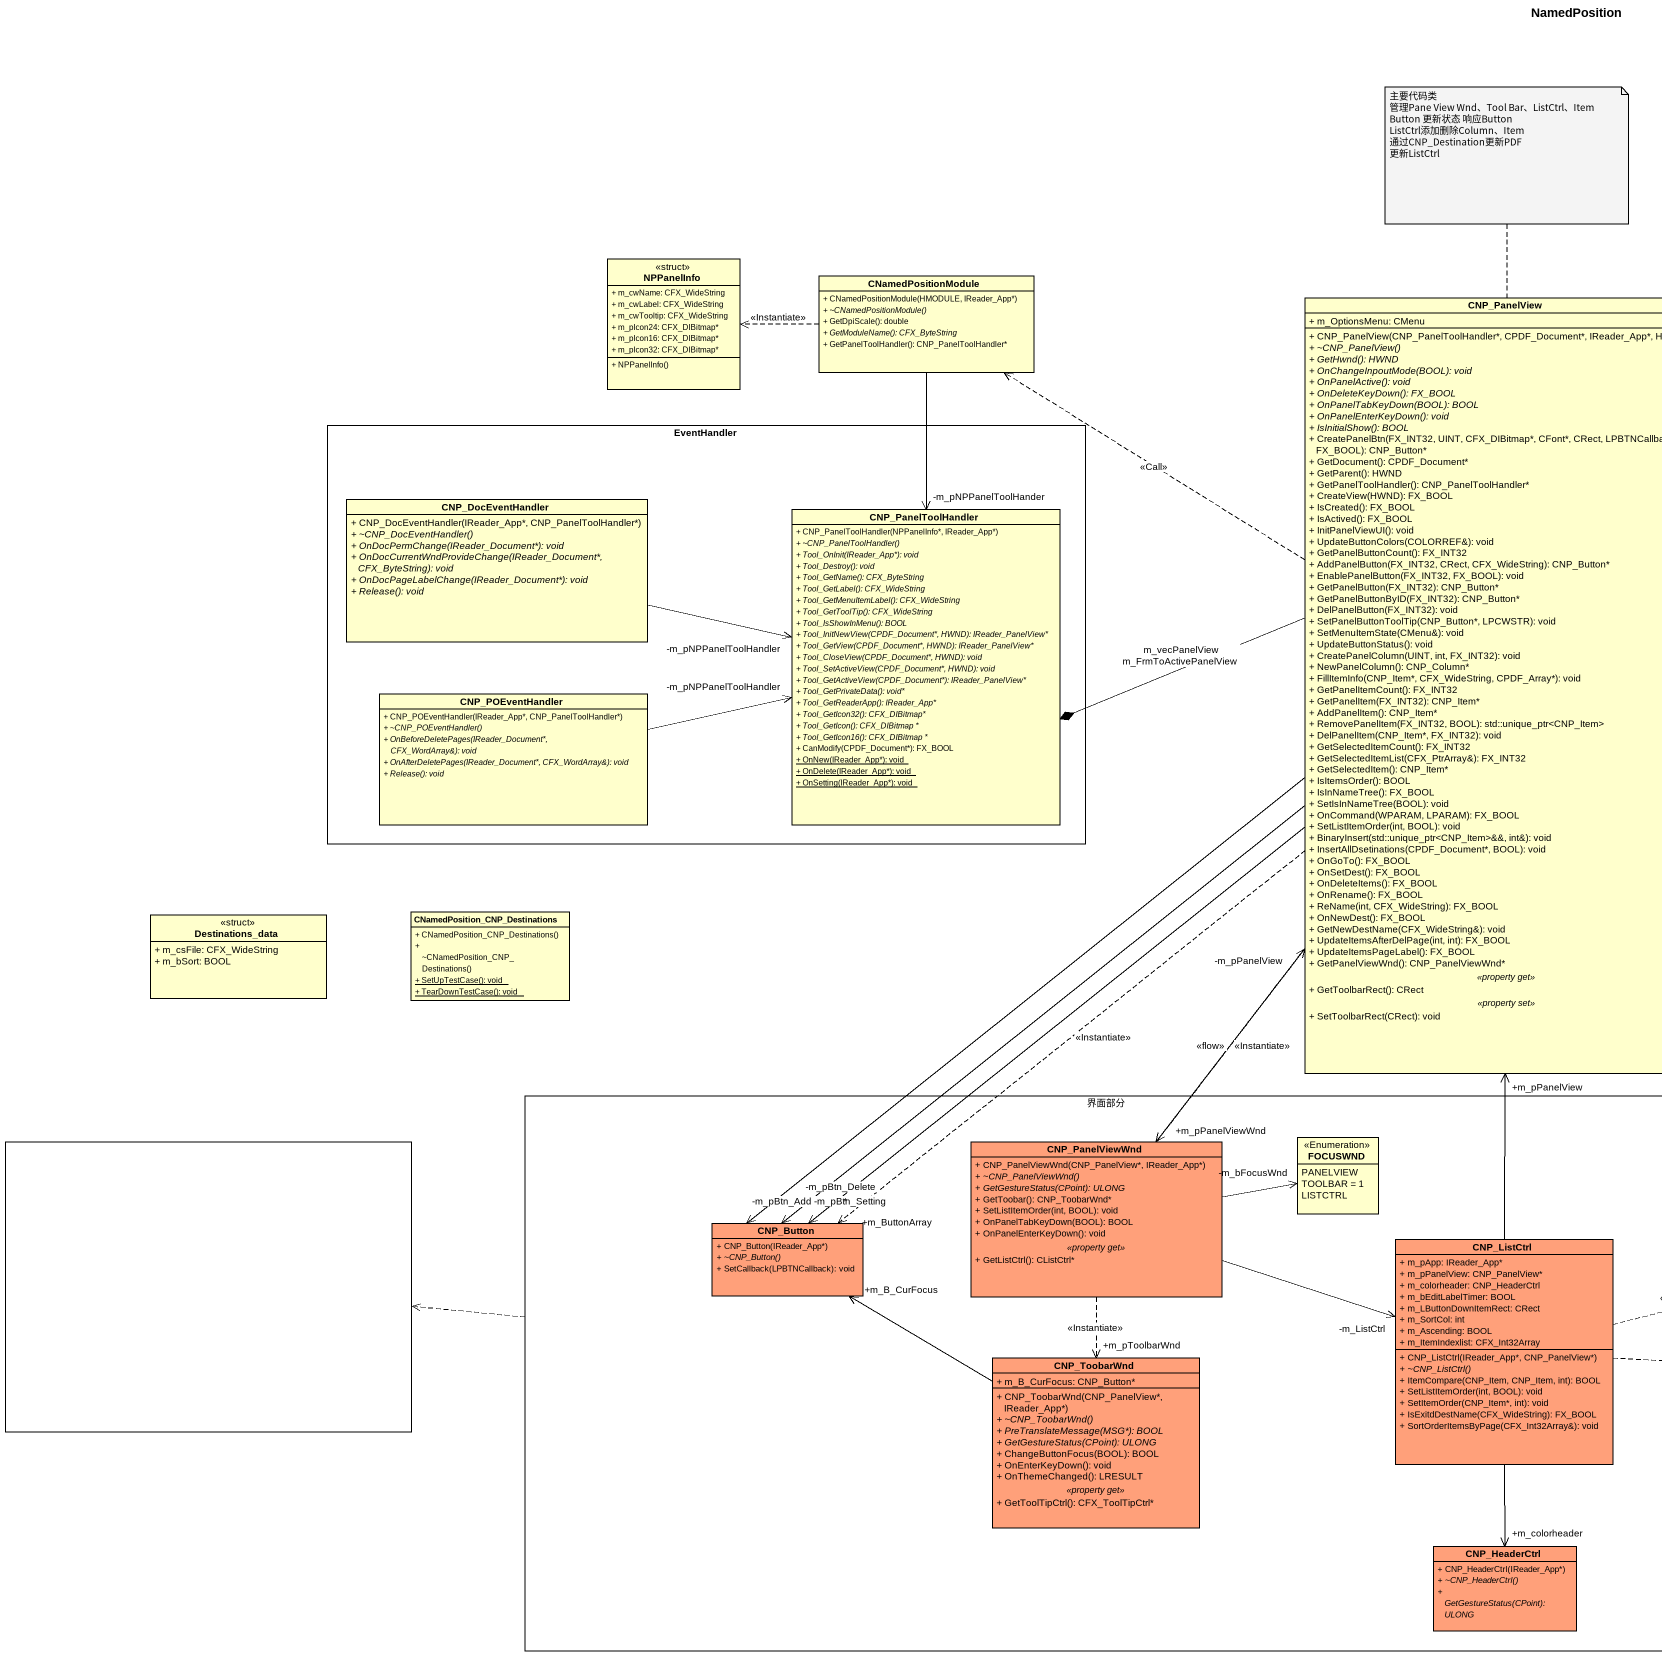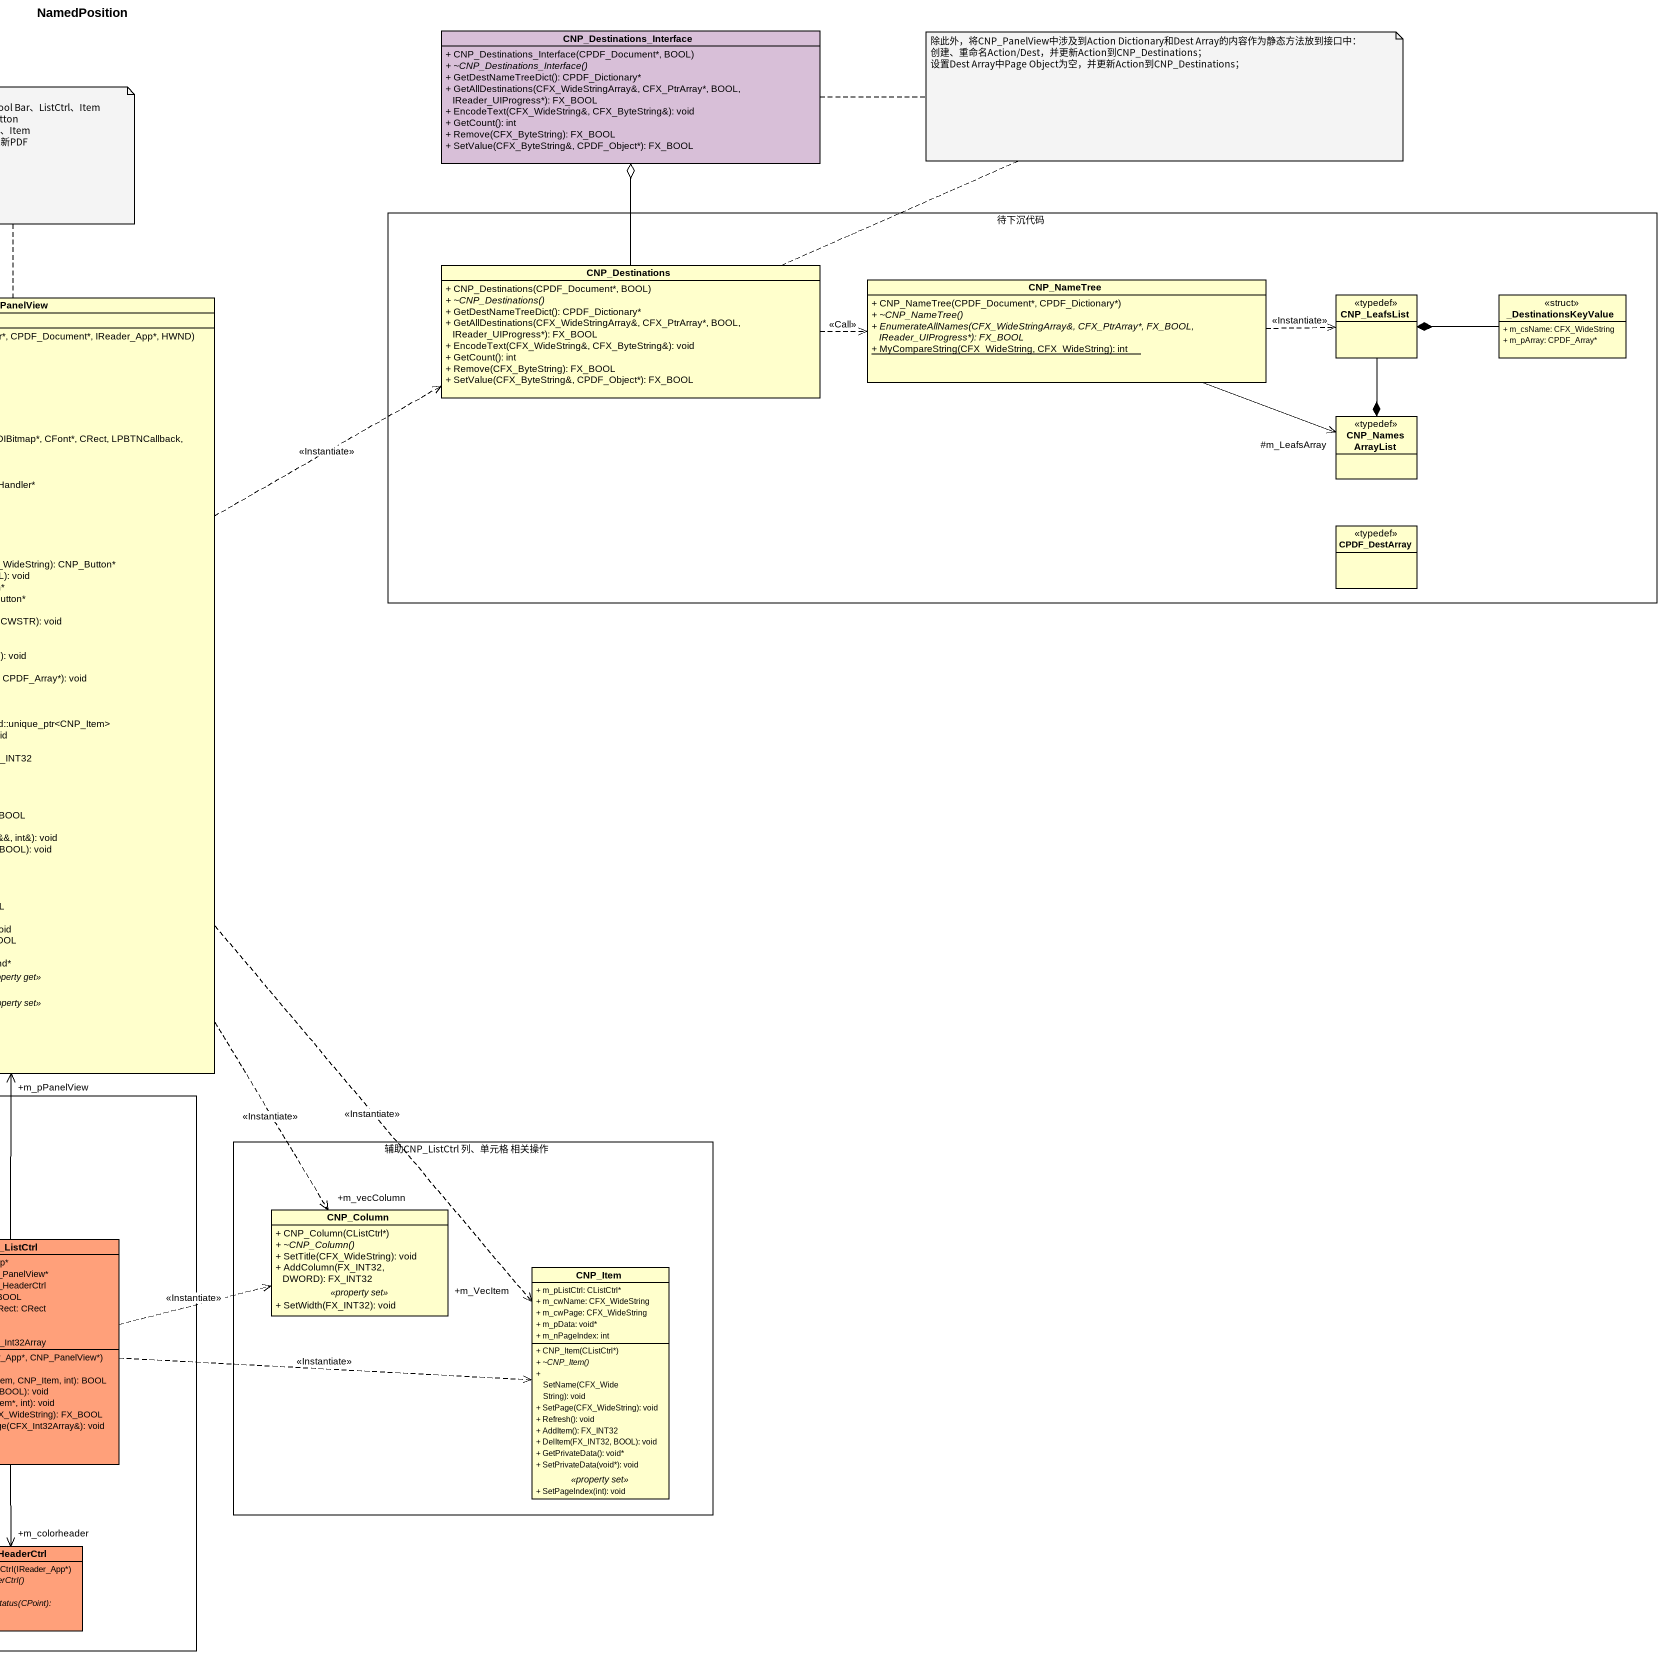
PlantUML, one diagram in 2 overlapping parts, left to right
@startuml
title NamedPosition
allowmixing
hide circle
hide empty members
skinparam classAttributeIconSize 0
class CNP_Destinations_Interface #D8BFD8 {
  + CNP_Destinations_Interface(CPDF_Document*, BOOL)
  {abstract} + ~CNP_Destinations_Interface()
  + GetDestNameTreeDict(): CPDF_Dictionary*
  + GetAllDestinations(CFX_WideStringArray&, CFX_PtrArray*, BOOL, IReader_UIProgress*): FX_BOOL
  + EncodeText(CFX_WideString&, CFX_ByteString&): void
  + GetCount(): int
  + Remove(CFX_ByteString): FX_BOOL
  + SetValue(CFX_ByteString&, CPDF_Object*): FX_BOOL
}
rectangle 待下沉代码 {
  class CNP_Destinations {
    + CNP_Destinations(CPDF_Document*, BOOL)
    {abstract} + ~CNP_Destinations()
    + GetDestNameTreeDict(): CPDF_Dictionary*
    + GetAllDestinations(CFX_WideStringArray&, CFX_PtrArray*, BOOL, IReader_UIProgress*): FX_BOOL
    + EncodeText(CFX_WideString&, CFX_ByteString&): void
    + GetCount(): int
    + Remove(CFX_ByteString): FX_BOOL
    + SetValue(CFX_ByteString&, CPDF_Object*): FX_BOOL
  }
  class CNP_NameTree {
    + CNP_NameTree(CPDF_Document*, CPDF_Dictionary*)
    {abstract} + ~CNP_NameTree()
    {abstract} + EnumerateAllNames(CFX_WideStringArray&, CFX_PtrArray*, FX_BOOL, IReader_UIProgress*): FX_BOOL
    {static} + MyCompareString(CFX_WideString, CFX_WideString): int
  }
  class CNP_LeafsList <<typedef>>
  class "_DestinationsKeyValue" as DestinationsKeyValue <<struct>> {
    + m_csName: CFX_WideString
    + m_pArray: CPDF_Array*
  }
  class CNP_NamesArrayList <<typedef>>
  class CPDF_DestArray <<typedef>>
}
class NPPanelInfo <<struct>> {
  + m_cwName: CFX_WideString
  + m_cwLabel: CFX_WideString
  + m_cwTooltip: CFX_WideString
  + m_pIcon24: CFX_DIBitmap*
  + m_pIcon16: CFX_DIBitmap*
  + m_pIcon32: CFX_DIBitmap*
  + NPPanelInfo()
}
class CNamedPositionModule {
  + CNamedPositionModule(HMODULE, IReader_App*)
  {abstract} + ~CNamedPositionModule()
  + GetDpiScale(): double
  {abstract} + GetModuleName(): CFX_ByteString
  + GetPanelToolHandler(): CNP_PanelToolHandler*
}
class CNP_PanelView {
  + m_OptionsMenu: CMenu
  --
  + CNP_PanelView(CNP_PanelToolHandler*, CPDF_Document*, IReader_App*, HWND)
  {abstract} + ~CNP_PanelView()
  {abstract} + GetHwnd(): HWND
  {abstract} + OnChangeInpoutMode(BOOL): void
  {abstract} + OnPanelActive(): void
  {abstract} + OnDeleteKeyDown(): FX_BOOL
  {abstract} + OnPanelTabKeyDown(BOOL): BOOL
  {abstract} + OnPanelEnterKeyDown(): void
  {abstract} + IsInitialShow(): BOOL
  + CreatePanelBtn(FX_INT32, UINT, CFX_DIBitmap*, CFont*, CRect, LPBTNCallback, FX_BOOL): CNP_Button*
  + GetDocument(): CPDF_Document*
  + GetParent(): HWND
  + GetPanelToolHandler(): CNP_PanelToolHandler*
  + CreateView(HWND): FX_BOOL
  + IsCreated(): FX_BOOL
  + IsActived(): FX_BOOL
  + InitPanelViewUI(): void
  + UpdateButtonColors(COLORREF&): void
  + GetPanelButtonCount(): FX_INT32
  + AddPanelButton(FX_INT32, CRect, CFX_WideString): CNP_Button*
  + EnablePanelButton(FX_INT32, FX_BOOL): void
  + GetPanelButton(FX_INT32): CNP_Button*
  + GetPanelButtonByID(FX_INT32): CNP_Button*
  + DelPanelButton(FX_INT32): void
  + SetPanelButtonToolTip(CNP_Button*, LPCWSTR): void
  + SetMenuItemState(CMenu&): void
  + UpdateButtonStatus(): void
  + CreatePanelColumn(UINT, int, FX_INT32): void
  + NewPanelColumn(): CNP_Column*
  + FillItemInfo(CNP_Item*, CFX_WideString, CPDF_Array*): void
  + GetPanelItemCount(): FX_INT32
  + GetPanelItem(FX_INT32): CNP_Item*
  + AddPanelItem(): CNP_Item*
  + RemovePanelItem(FX_INT32, BOOL): std::unique_ptr<CNP_Item>
  + DelPanelItem(CNP_Item*, FX_INT32): void
  + GetSelectedItemCount(): FX_INT32
  + GetSelectedItemList(CFX_PtrArray&): FX_INT32
  + GetSelectedItem(): CNP_Item*
  + IsItemsOrder(): BOOL
  + IsInNameTree(): FX_BOOL
  + SetIsInNameTree(BOOL): void
  + OnCommand(WPARAM, LPARAM): FX_BOOL
  + SetListItemOrder(int, BOOL): void
  + BinaryInsert(std::unique_ptr<CNP_Item>&&, int&): void
  + InsertAllDsetinations(CPDF_Document*, BOOL): void
  + OnGoTo(): FX_BOOL
  + OnSetDest(): FX_BOOL
  + OnDeleteItems(): FX_BOOL
  + OnRename(): FX_BOOL
  + ReName(int, CFX_WideString): FX_BOOL
  + OnNewDest(): FX_BOOL
  + GetNewDestName(CFX_WideString&): void
  + UpdateItemsAfterDelPage(int, int): FX_BOOL
  + UpdateItemsPageLabel(): FX_BOOL
  + GetPanelViewWnd(): CNP_PanelViewWnd*
  .. <<property get>> ..
  + GetToolbarRect(): CRect
  .. <<property set>> ..
  + SetToolbarRect(CRect): void
}
rectangle EventHandler {
  class CNP_DocEventHandler {
    + CNP_DocEventHandler(IReader_App*, CNP_PanelToolHandler*)
    {abstract} + ~CNP_DocEventHandler()
    {abstract} + OnDocPermChange(IReader_Document*): void
    {abstract} + OnDocCurrentWndProvideChange(IReader_Document*, CFX_ByteString): void
    {abstract} + OnDocPageLabelChange(IReader_Document*): void
    {abstract} + Release(): void
  }
  class CNP_PanelToolHandler {
    + CNP_PanelToolHandler(NPPanelInfo*, IReader_App*)
    {abstract} + ~CNP_PanelToolHandler()
    {abstract} + Tool_OnInit(IReader_App*): void
    {abstract} + Tool_Destroy(): void
    {abstract} + Tool_GetName(): CFX_ByteString
    {abstract} + Tool_GetLabel(): CFX_WideString
    {abstract} + Tool_GetMenuItemLabel(): CFX_WideString
    {abstract} + Tool_GetToolTip(): CFX_WideString
    {abstract} + Tool_IsShowInMenu(): BOOL
    {abstract} + Tool_InitNewView(CPDF_Document*, HWND): IReader_PanelView*
    {abstract} + Tool_GetView(CPDF_Document*, HWND): IReader_PanelView*
    {abstract} + Tool_CloseView(CPDF_Document*, HWND): void
    {abstract} + Tool_SetActiveView(CPDF_Document*, HWND): void
    {abstract} + Tool_GetActiveView(CPDF_Document*): IReader_PanelView*
    {abstract} + Tool_GetPrivateData(): void*
    {abstract} + Tool_GetReaderApp(): IReader_App*
    {abstract} + Tool_GetIcon32(): CFX_DIBitmap*
    {abstract} + Tool_GetIcon(): CFX_DIBitmap *
    {abstract} + Tool_GetIcon16(): CFX_DIBitmap *
    + CanModify(CPDF_Document*): FX_BOOL
    {static} + OnNew(IReader_App*): void
    {static} + OnDelete(IReader_App*): void
    {static} + OnSetting(IReader_App*): void
  }
  class CNP_POEventHandler {
    + CNP_POEventHandler(IReader_App*, CNP_PanelToolHandler*)
    {abstract} + ~CNP_POEventHandler()
    {abstract} + OnBeforeDeletePages(IReader_Document*, CFX_WordArray&): void
    {abstract} + OnAfterDeletePages(IReader_Document*, CFX_WordArray&): void
    {abstract} + Release(): void
  }
}
class Destinations_data <<struct>> {
  + m_csFile: CFX_WideString
  + m_bSort: BOOL
}
class "CNamedPosition_CNP_Destinations" as CNamedPosition_CNP {
  + CNamedPosition_CNP_Destinations()
  + ~CNamedPosition_CNP_Destinations()
  {static} + SetUpTestCase(): void
  {static} + TearDownTestCase(): void
}
rectangle 界面部分 {
  class CNP_PanelViewWnd #FFA07A {
    + CNP_PanelViewWnd(CNP_PanelView*, IReader_App*)
    {abstract} + ~CNP_PanelViewWnd()
    {abstract} + GetGestureStatus(CPoint): ULONG
    + GetToobar(): CNP_ToobarWnd*
    + SetListItemOrder(int, BOOL): void
    + OnPanelTabKeyDown(BOOL): BOOL
    + OnPanelEnterKeyDown(): void
    .. <<property get>> ..
    + GetListCtrl(): CListCtrl*
  }
  enum FOCUSWND <<Enumeration>> {
    PANELVIEW
    TOOLBAR = 1
    LISTCTRL
  }
  class CNP_Button #FFA07A {
    + CNP_Button(IReader_App*)
    {abstract} + ~CNP_Button()
    + SetCallback(LPBTNCallback): void
  }
  class CNP_ListCtrl #FFA07A {
    + m_pApp: IReader_App*
    + m_pPanelView: CNP_PanelView*
    + m_colorheader: CNP_HeaderCtrl
    + m_bEditLabelTimer: BOOL
    + m_LButtonDownItemRect: CRect
    + m_SortCol: int
    + m_Ascending: BOOL
    + m_ItemIndexlist: CFX_Int32Array
    + CNP_ListCtrl(IReader_App*, CNP_PanelView*)
    {abstract} + ~CNP_ListCtrl()
    + ItemCompare(CNP_Item, CNP_Item, int): BOOL
    + SetListItemOrder(int, BOOL): void
    + SetItemOrder(CNP_Item*, int): void
    + IsExitdDestName(CFX_WideString): FX_BOOL
    + SortOrderItemsByPage(CFX_Int32Array&): void
  }
  class CNP_ToobarWnd #FFA07A {
    + m_B_CurFocus: CNP_Button*
    --
    + CNP_ToobarWnd(CNP_PanelView*, IReader_App*)
    {abstract} + ~CNP_ToobarWnd()
    {abstract} + PreTranslateMessage(MSG*): BOOL
    {abstract} + GetGestureStatus(CPoint): ULONG
    + ChangeButtonFocus(BOOL): BOOL
    + OnEnterKeyDown(): void
    + OnThemeChanged(): LRESULT
    .. <<property get>> ..
    + GetToolTipCtrl(): CFX_ToolTipCtrl*
  }
  class CNP_HeaderCtrl #FFA07A {
    + CNP_HeaderCtrl(IReader_App*)
    {abstract} + ~CNP_HeaderCtrl()
    {abstract} + GetGestureStatus(CPoint): ULONG
  }
}
rectangle " " as rectangle1
rectangle "辅助CNP_ListCtrl 列、单元格 相关操作" as 辅助CNP_ListCtrl_列_单元格_相关操作 {
  class CNP_Column {
    + CNP_Column(CListCtrl*)
    {abstract} + ~CNP_Column()
    + SetTitle(CFX_WideString): void
    + AddColumn(FX_INT32, DWORD): FX_INT32
    .. <<property set>> ..
    + SetWidth(FX_INT32): void
  }
  class CNP_Item {
    + m_pListCtrl: CListCtrl*
    + m_cwName: CFX_WideString
    + m_cwPage: CFX_WideString
    + m_pData: void*
    + m_nPageIndex: int
    --
    + CNP_Item(CListCtrl*)
    {abstract} + ~CNP_Item()
    + SetName(CFX_WideString): void
    + SetPage(CFX_WideString): void
    + Refresh(): void
    + AddItem(): FX_INT32
    + DelItem(FX_INT32, BOOL): void
    + GetPrivateData(): void*
    + SetPrivateData(void*): void
    .. <<property set>> ..
    + SetPageIndex(int): void
  }
}
CNamedPositionModule .left.> NPPanelInfo : <<Instantiate>>
CNamedPositionModule --> "-m_pNPPanelToolHander" CNP_PanelToolHandler
CNP_Destinations -up-o CNP_Destinations_Interface
CNP_Destinations .right.> CNP_NameTree : <<Call>>
CNP_PanelView .up.> CNamedPositionModule : <<Call>>
CNP_PanelView .right.> CNP_Destinations : <<Instantiate>>
CNP_PanelView -left-* CNP_PanelToolHandler : m_vecPanelView m_FrmToActivePanelView
CNP_PanelView ..> "+m_pPanelViewWnd" CNP_PanelViewWnd : <<Instantiate>>
CNP_PanelView ..> CNP_PanelViewWnd : <<flow>>
CNP_PanelView ..> "+m_vecColumn" CNP_Column : <<Instantiate>>
CNP_PanelView ..> "+m_ButtonArray\n*" CNP_Button : <<Instantiate>>
CNP_PanelView --> "-m_pBtn_Add" CNP_Button
CNP_PanelView --> "-m_pBtn_Delete" CNP_Button
CNP_PanelView --> "-m_pBtn_Setting" CNP_Button
CNP_PanelView ..> "+m_VecItem" CNP_Item : <<Instantiate>>
CNP_NameTree .right.> CNP_LeafsList : <<Instantiate>>
CNP_NameTree -right-> "#m_LeafsArray" CNP_NamesArrayList
CNP_LeafsList --* CNP_NamesArrayList
DestinationsKeyValue -left-* CNP_LeafsList
CNP_DocEventHandler -right-> "-m_pNPPanelToolHandler" CNP_PanelToolHandler
CNP_POEventHandler -right-> "-m_pNPPanelToolHandler" CNP_PanelToolHandler
界面部分 .left.> rectangle1
CNP_PanelViewWnd -up-> "-m_pPanelView" CNP_PanelView
CNP_PanelViewWnd -right-> "-m_bFocusWnd" FOCUSWND
CNP_PanelViewWnd -right-> "-m_ListCtrl" CNP_ListCtrl
CNP_PanelViewWnd ..> "+m_pToolbarWnd" CNP_ToobarWnd : <<Instantiate>>
CNP_ListCtrl -up-> "+m_pPanelView" CNP_PanelView
CNP_ListCtrl .right.> CNP_Column : <<Instantiate>>
CNP_ListCtrl .right.> CNP_Item : <<Instantiate>>
CNP_ListCtrl --> "+m_colorheader" CNP_HeaderCtrl
CNP_ToobarWnd -left-> "+m_B_CurFocus" CNP_Button
note as N1
  除此外，将CNP_PanelView中涉及到Action Dictionary和Dest Array的内容作为静态方法放到接口中：
  创建、重命名Action/Dest，并更新Action到CNP_Destinations；
  设置Dest Array中Page Object为空，并更新Action到CNP_Destinations；
end note
N1 .. CNP_Destinations
N1 .. CNP_Destinations_Interface
note top of CNP_PanelView
  主要代码类
  管理Pane View Wnd、Tool Bar、ListCtrl、Item
  Button 更新状态 响应Button
  ListCtrl添加删除Column、Item
  通过CNP_Destination更新PDF
  更新ListCtrl
end note
@enduml
